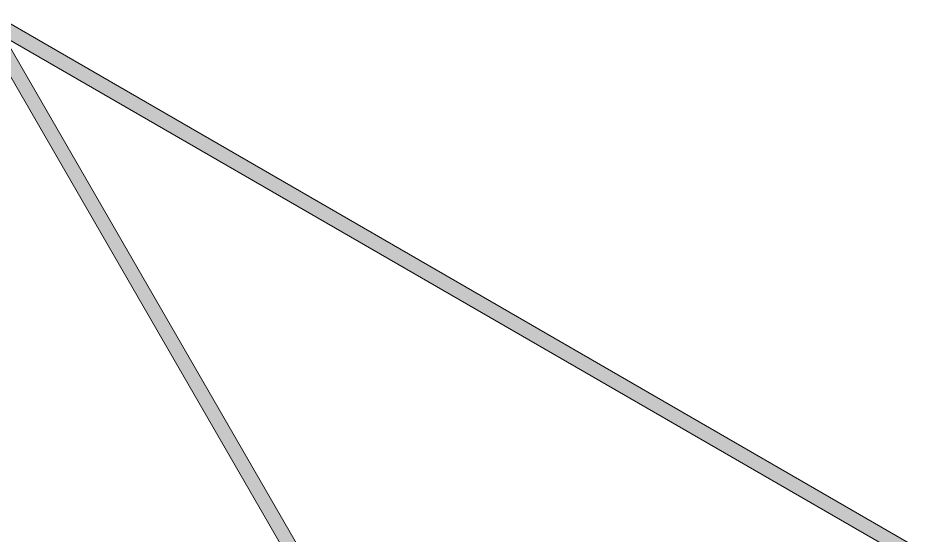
# Model space of a CAD drawing. Header units: inches. Extents: x 11.4 to 89.9, y 29.3 to 119.3.
# Drawn here: x 51.72 to 89.91, y 97.34 to 119.28 of the extents above; entities that cross this region are included whole.
import ezdxf

# ---------------------------------------------------------------- set-up
doc = ezdxf.new("R2010")
doc.units = ezdxf.units.IN
doc.header["$MEASUREMENT"] = 0
doc.layers.add('Layer 1', color=7, linetype='Continuous')

# ---------------------------------------------------------------- blocks, each defined once
blk = doc.blocks.new('block 6')
at = {"layer": 'Layer 1', "true_color": 0xffffff}
h = blk.add_hatch(color=7, dxfattribs=at)
h.dxf.hatch_style = 2
h.paths.add_polyline_path([(50.965, 29.344), (50.814, 29.431), (12.02, 51.828), (12.02, 96.797), (12.171, 96.884), (50.965, 119.282), (89.909, 96.797), (89.909, 51.828), (89.758, 51.741)])
h.paths.add_polyline_path([(12.623, 52.176), (50.965, 30.039), (89.307, 52.176), (89.307, 96.449), (50.965, 118.586), (12.623, 96.449)])
at = {"layer": 'Layer 1', "lineweight": 0}
for points in [[(50.965, 29.344), (50.814, 29.431), (12.02, 51.828), (12.02, 96.797), (12.171, 96.884), (50.965, 119.282), (89.909, 96.797), (89.909, 51.828), (89.758, 51.741), (50.965, 29.344)], [(12.623, 52.176), (50.965, 30.039), (89.307, 52.176), (89.307, 96.449), (50.965, 118.586), (12.623, 96.449), (12.623, 52.176)]]:
    blk.add_lwpolyline(points, dxfattribs=at)
blk = doc.blocks.new('block 29')
at = {"layer": 'Layer 1', "true_color": 0xffffff}
h = blk.add_hatch(color=7, dxfattribs=at)
h.dxf.hatch_style = 2
h.paths.add_polyline_path([(89.691, 51.773), (12.188, 51.773), (12.188, 52.376), (88.628, 52.376), (88.596, 52.43), (50.413, 118.492), (50.935, 118.794), (89.115, 52.735)])
at = {"layer": 'Layer 1', "lineweight": 0}
blk.add_lwpolyline([(89.691, 51.773), (12.188, 51.773), (12.188, 52.376), (88.628, 52.376), (88.596, 52.43), (50.413, 118.492), (50.935, 118.794), (89.115, 52.735), (89.691, 51.773)], dxfattribs=at)
blk = doc.blocks.new('block 2')
at = {"layer": 'Layer 1'}
for name in ['block 6', 'block 29']:
    blk.add_blockref(name, (0, 0), dxfattribs=at)

msp = doc.modelspace()

# ---------------------------------------------------------------- block references
at = {"layer": 'Layer 1'}
msp.add_blockref('block 2', (0, 0), dxfattribs=at)

doc.saveas('drawing.dxf')
